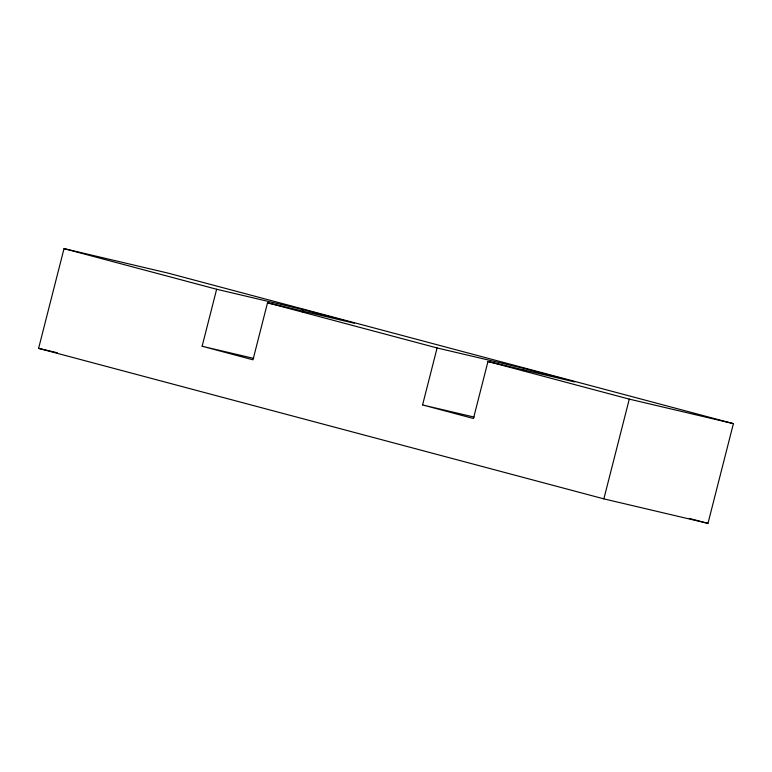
<?xml version="1.0" encoding="UTF-8"?>
<svg xmlns="http://www.w3.org/2000/svg" width="772" height="772" viewBox="0 0 772 772"><rect width="100%" height="100%" fill="white"/><g stroke="black" fill="none" stroke-linecap="round" stroke-linejoin="round"><path stroke-width="1.16" d="M38.6 348.365L64.028 248.623L168.142 273.134L733.4 423.635L707.972 523.377L603.858 498.866L38.6 348.365L57.321 352.765M202.119 346.252L216.642 289.259L303.406 309.688L354.28 323.227L267.517 302.798L252.994 359.8L202.119 346.252L253.708 358.401M302.817 312.013L303.406 309.688M422.573 404.943L437.097 347.95L523.86 368.379L574.735 381.928L487.972 361.499L473.439 418.492L422.573 404.943L474.153 417.092M523.262 370.705L523.86 368.379M603.858 498.866L629.286 399.124L733.4 423.635M64.028 248.623L216.642 289.259M267.517 302.798L437.097 347.95M487.972 361.499L629.286 399.124M689.328 518.417L707.972 523.377"/></g></svg>
